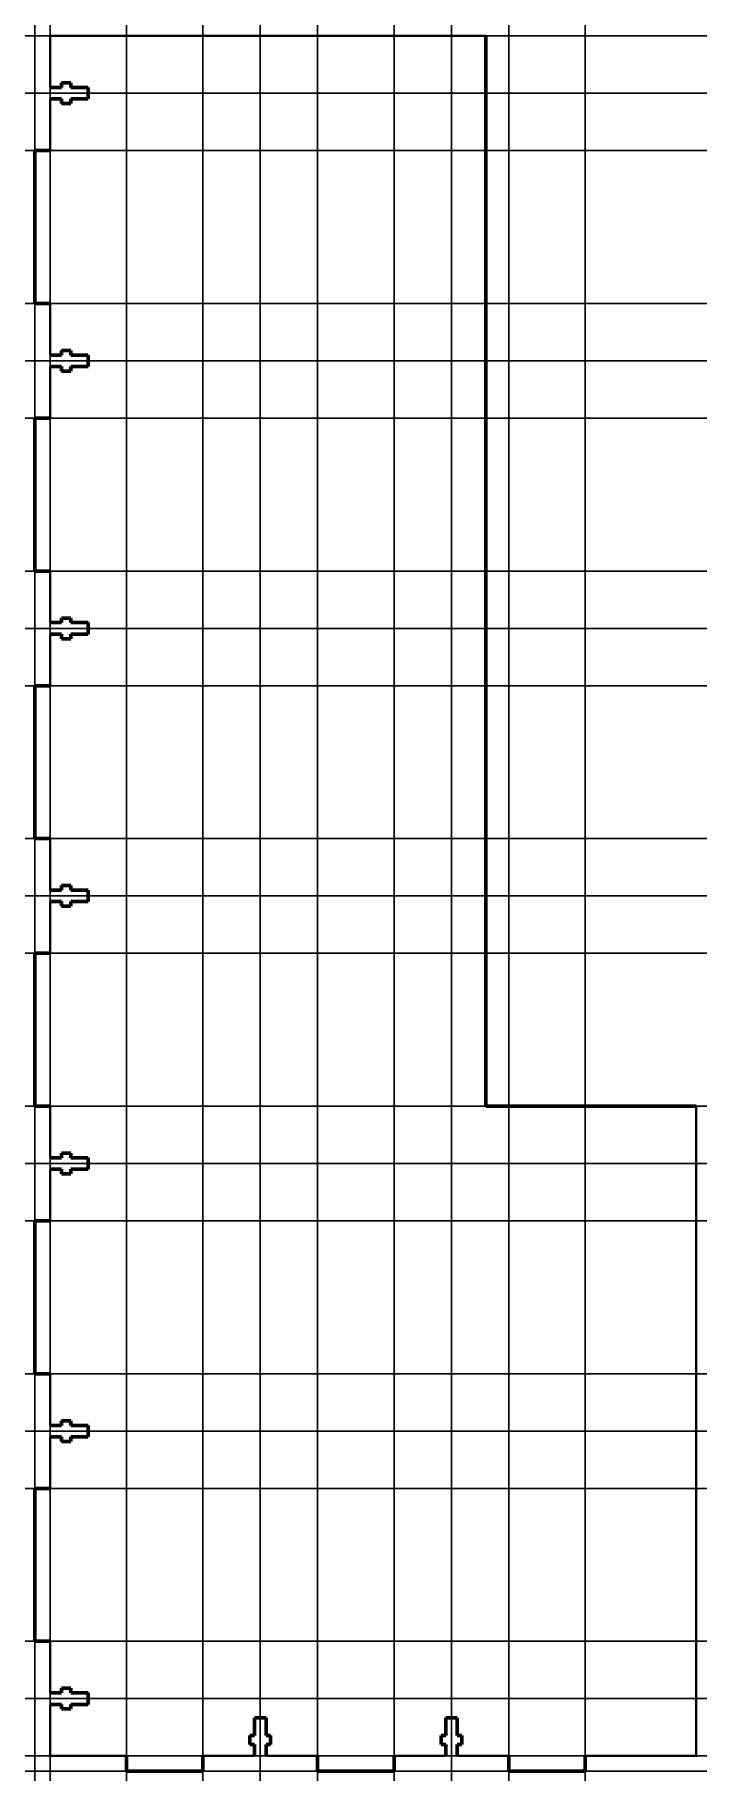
# Model space of a CAD drawing. Header units: millimetres. Extents: x -4 to 169, y -4 to 450.
import ezdxf

# ---------------------------------------------------------------- set-up
doc = ezdxf.new("R2010")
doc.units = ezdxf.units.MM
doc.linetypes.add('K5LT_BASIC', pattern=[0])

msp = doc.modelspace()

# ---------------------------------------------------------------- linework, layer by layer
at = {"color": 5, "linetype": 'K5LT_BASIC', "lineweight": 60, "true_color": 0x0000ff}
for p, q in [((114, 170), (114, 450)), ((0, 436.5), (3, 436.5)), ((3, 436.5), (3, 437.7)), ((3, 437.7), (5.4, 437.7)), ((5.4, 437.7), (5.4, 436.5)), ((5.4, 436.5), (10, 436.5)), ((10, 433.5), (10, 436.5)), ((3, 433.5), (0, 433.5)), ((3, 433.5), (3, 432.3)), ((5.4, 432.3), (3, 432.3)), ((10, 433.5), (5.4, 433.5)), ((5.4, 433.5), (5.4, 432.3)), ((-4, 380), (-4, 420)), ((-4, 420), (0, 420)), ((0, 380), (-4, 380)), ((0, 366.5), (3, 366.5)), ((3, 363.5), (0, 363.5)), ((3, 366.5), (3, 367.7)), ((3, 367.7), (5.4, 367.7)), ((3, 363.5), (3, 362.3)), ((5.4, 367.7), (5.4, 366.5)), ((5.4, 366.5), (10, 366.5)), ((10, 363.5), (5.4, 363.5)), ((5.4, 363.5), (5.4, 362.3)), ((10, 363.5), (10, 366.5)), ((5.4, 362.3), (3, 362.3)), ((-4, 310), (-4, 350)), ((-4, 350), (0, 350)), ((0, 310), (-4, 310)), ((0, 296.5), (3, 296.5)), ((3, 296.5), (3, 297.7)), ((3, 297.7), (5.4, 297.7)), ((5.4, 297.7), (5.4, 296.5)), ((5.4, 296.5), (10, 296.5)), ((10, 293.5), (10, 296.5)), ((3, 293.5), (0, 293.5)), ((3, 293.5), (3, 292.3)), ((5.4, 292.3), (3, 292.3)), ((10, 293.5), (5.4, 293.5)), ((5.4, 293.5), (5.4, 292.3)), ((-4, 240), (-4, 280)), ((-4, 280), (0, 280)), ((0, 240), (-4, 240)), ((3, 226.5), (3, 227.7)), ((3, 227.7), (5.4, 227.7)), ((5.4, 227.7), (5.4, 226.5)), ((0, 226.5), (3, 226.5)), ((3, 223.5), (0, 223.5)), ((3, 223.5), (3, 222.3)), ((5.4, 226.5), (10, 226.5)), ((10, 223.5), (5.4, 223.5)), ((5.4, 223.5), (5.4, 222.3)), ((10, 223.5), (10, 226.5)), ((5.4, 222.3), (3, 222.3)), ((-4, 170), (-4, 210)), ((-4, 210), (0, 210)), ((0, 170), (-4, 170)), ((169, 170), (114, 170)), ((0, 156.5), (3, 156.5)), ((3, 156.5), (3, 157.7)), ((3, 157.7), (5.4, 157.7)), ((5.4, 157.7), (5.4, 156.5)), ((5.4, 156.5), (10, 156.5)), ((10, 153.5), (10, 156.5)), ((3, 153.5), (0, 153.5)), ((3, 153.5), (3, 152.3)), ((5.4, 152.3), (3, 152.3)), ((10, 153.5), (5.4, 153.5)), ((5.4, 153.5), (5.4, 152.3)), ((-4, 100), (-4, 140)), ((-4, 140), (0, 140)), ((0, 100), (-4, 100)), ((0, 86.5), (3, 86.5)), ((3, 86.5), (3, 87.7)), ((3, 87.7), (5.4, 87.7)), ((5.4, 87.7), (5.4, 86.5)), ((5.4, 86.5), (10, 86.5)), ((10, 83.5), (10, 86.5)), ((3, 83.5), (0, 83.5)), ((3, 83.5), (3, 82.3)), ((5.4, 82.3), (3, 82.3)), ((10, 83.5), (5.4, 83.5)), ((5.4, 83.5), (5.4, 82.3)), ((-4, 30), (-4, 70)), ((-4, 70), (0, 70)), ((0, 30), (-4, 30)), ((0, 16.5), (3, 16.5)), ((3, 16.5), (3, 17.7)), ((3, 17.7), (5.4, 17.7)), ((5.4, 17.7), (5.4, 16.5)), ((5.4, 16.5), (10, 16.5)), ((10, 13.5), (10, 16.5)), ((3, 13.5), (0, 13.5)), ((3, 13.5), (3, 12.3)), ((5.4, 12.3), (3, 12.3)), ((10, 13.5), (5.4, 13.5)), ((5.4, 13.5), (5.4, 12.3)), ((53.5, 10), (56.5, 10)), ((53.5, 10), (53.5, 5.4)), ((56.5, 5.4), (56.5, 10)), ((103.5, 10), (106.5, 10)), ((103.5, 10), (103.5, 5.4)), ((106.5, 5.4), (106.5, 10)), ((53.5, 5.4), (52.3, 5.4)), ((52.3, 5.4), (52.3, 3)), ((57.7, 5.4), (56.5, 5.4)), ((57.7, 3), (57.7, 5.4)), ((103.5, 5.4), (102.3, 5.4)), ((102.3, 5.4), (102.3, 3)), ((107.7, 5.4), (106.5, 5.4)), ((107.7, 3), (107.7, 5.4)), ((20, 0), (20, -4)), ((40, -4), (40, 0)), ((53.5, 3), (52.3, 3)), ((53.5, 3), (53.5, 0)), ((56.5, 0), (56.5, 3)), ((56.5, 3), (57.7, 3)), ((70, 0), (70, -4)), ((90, 0), (90, -4)), ((103.5, 3), (102.3, 3)), ((103.5, 3), (103.5, 0)), ((106.5, 0), (106.5, 3)), ((106.5, 3), (107.7, 3)), ((120, 0), (120, -4)), ((140, -4), (140, 0)), ((20, -4), (40, -4)), ((70, -4), (90, -4)), ((120, -4), (140, -4))]:
    msp.add_line(p, q, dxfattribs=at)
at = {"color": 9, "true_color": 0xdca5c1}
for p, direction in [((-4, 113.93), (0, 1)), ((29.94, 450), (1, 0)), ((0, 436.5), (0, 1)), ((0, 366.5), (0, 1)), ((0, 296.5), (0, 1)), ((0, 226.5), (0, 1)), ((0, 156.5), (0, 1)), ((0, 86.5), (0, 1)), ((0, 16.5), (0, 1)), ((20, 29.77), (0, 1)), ((40, 38.03), (0, 1)), ((55, -2), (0, -1)), ((55, 10), (0, 1)), ((70, 46.6), (0, 1)), ((90, 53.27), (0, 1)), ((105, 4.39), (0, 1)), ((105, 10), (0, 1)), ((120, 32.63), (0, 1)), ((140, 44.69), (0, 1)), ((0, 435), (1, 0)), ((10, 435), (1, 0)), ((128.04, 420), (1, 0)), ((140, 380), (1, 0)), ((-4, 365), (1, 0)), ((10, 365), (1, 0)), ((114, 350), (1, 0)), ((105.65, 310), (1, 0)), ((6.06, 295), (1, 0)), ((10, 295), (1, 0)), ((90, 280), (1, 0)), ((70, 240), (1, 0)), ((11.13, 225), (1, 0)), ((10, 225), (1, 0)), ((55.62, 210), (1, 0)), ((-27.34, 170), (1, 0)), ((16.2, 155), (1, 0)), ((10, 155), (1, 0)), ((60.23, 140), (1, 0)), ((70, 100), (1, 0)), ((20, 85), (1, 0)), ((10, 85), (1, 0)), ((-31.95, 70), (1, 0)), ((20, 30), (1, 0)), ((14.88, 15), (1, 0)), ((10, 15), (1, 0)), ((56.5, 0), (1, 0)), ((106.5, 0), (1, 0)), ((162.79, -4), (1, 0))]:
    msp.add_xline(p, direction, dxfattribs=at)
at = {"color": 5, "linetype": 'K5LT_BASIC', "true_color": 0x0000ff, "const_width": 0.6}
for points in [[(114, 450), (0, 450), (0, 436.5)], [(0, 433.5), (0, 420)], [(0, 380), (0, 366.5)], [(0, 363.5), (0, 350)], [(0, 310), (0, 296.5)], [(0, 293.5), (0, 280)], [(0, 240), (0, 226.5)], [(0, 223.5), (0, 210)], [(0, 170), (0, 156.5)], [(140, 0), (169, 0), (169, 170)], [(0, 153.5), (0, 140)], [(0, 100), (0, 86.5)], [(0, 83.5), (0, 70)], [(0, 30), (0, 16.5)], [(0, 13.5), (0, 0), (20, 0)], [(40, 0), (53.5, 0)], [(56.5, 0), (70, 0)], [(90, 0), (103.5, 0)], [(106.5, 0), (120, 0)]]:
    msp.add_lwpolyline(points, dxfattribs=at)

doc.saveas('drawing.dxf')
